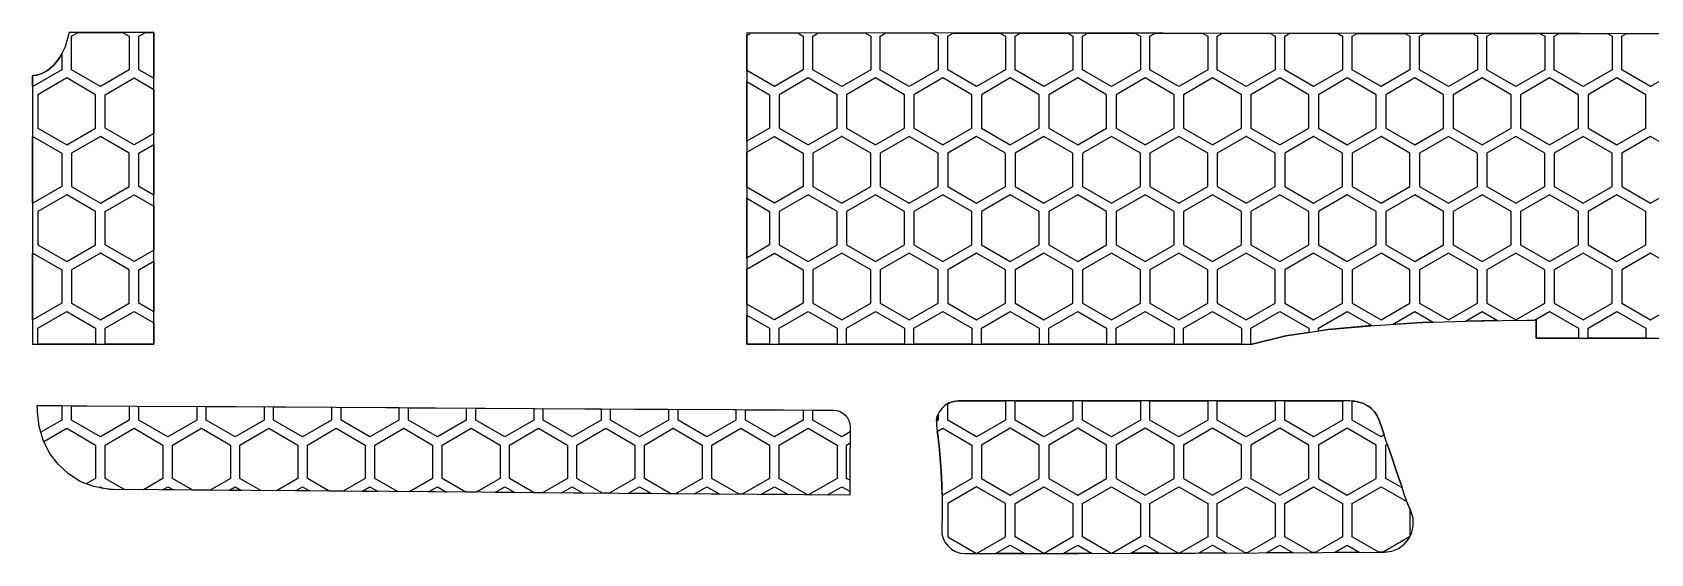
# Model space of a CAD drawing. Header units: millimetres. Extents: x 16 to 185, y -163 to -56.
# Drawn here: x 15.8 to 100.6, y -83 to -55.7 of the extents above; entities that cross this region are included whole.
import ezdxf

# ---------------------------------------------------------------- set-up
doc = ezdxf.new("R2010")
doc.units = ezdxf.units.MM
for name, color, linetype in [('outline_1', 3, 'Continuous'), ('outline_3', 3, 'Continuous'), ('outline_4', 3, 'Continuous'), ('outline_6', 3, 'Continuous'), ('pattern_0288', 2, 'Continuous'), ('pattern_0289', 2, 'Continuous'), ('pattern_0290', 2, 'Continuous'), ('pattern_0291', 2, 'Continuous'), ('pattern_0292', 2, 'Continuous'), ('pattern_0293', 2, 'Continuous'), ('pattern_0311', 2, 'Continuous'), ('pattern_0312', 2, 'Continuous'), ('pattern_0313', 2, 'Continuous'), ('pattern_0314', 2, 'Continuous'), ('pattern_0315', 2, 'Continuous'), ('pattern_0316', 2, 'Continuous'), ('pattern_0317', 2, 'Continuous'), ('pattern_0318', 2, 'Continuous'), ('pattern_0319', 2, 'Continuous'), ('pattern_0320', 2, 'Continuous'), ('pattern_0321', 2, 'Continuous'), ('pattern_0322', 2, 'Continuous'), ('pattern_0323', 2, 'Continuous'), ('pattern_0324', 2, 'Continuous'), ('pattern_0325', 2, 'Continuous'), ('pattern_0326', 2, 'Continuous'), ('pattern_0327', 2, 'Continuous'), ('pattern_0328', 2, 'Continuous'), ('pattern_0329', 2, 'Continuous'), ('pattern_0348', 2, 'Continuous'), ('pattern_0349', 2, 'Continuous'), ('pattern_0350', 2, 'Continuous'), ('pattern_0351', 2, 'Continuous'), ('pattern_0352', 2, 'Continuous'), ('pattern_0353', 2, 'Continuous'), ('pattern_0354', 2, 'Continuous'), ('pattern_0355', 2, 'Continuous'), ('pattern_0356', 2, 'Continuous'), ('pattern_0357', 2, 'Continuous'), ('pattern_0358', 2, 'Continuous'), ('pattern_0359', 2, 'Continuous'), ('pattern_0360', 2, 'Continuous'), ('pattern_0361', 2, 'Continuous'), ('pattern_0362', 2, 'Continuous'), ('pattern_0363', 2, 'Continuous'), ('pattern_0364', 2, 'Continuous'), ('pattern_0365', 2, 'Continuous'), ('pattern_0366', 2, 'Continuous'), ('pattern_0367', 2, 'Continuous'), ('pattern_0368', 2, 'Continuous'), ('pattern_0385', 2, 'Continuous'), ('pattern_0386', 2, 'Continuous'), ('pattern_0387', 2, 'Continuous'), ('pattern_0388', 2, 'Continuous'), ('pattern_0389', 2, 'Continuous'), ('pattern_0390', 2, 'Continuous'), ('pattern_0391', 2, 'Continuous'), ('pattern_0392', 2, 'Continuous'), ('pattern_0393', 2, 'Continuous'), ('pattern_0394', 2, 'Continuous'), ('pattern_0395', 2, 'Continuous'), ('pattern_0396', 2, 'Continuous'), ('pattern_0397', 2, 'Continuous'), ('pattern_0398', 2, 'Continuous'), ('pattern_0399', 2, 'Continuous'), ('pattern_0400', 2, 'Continuous'), ('pattern_0401', 2, 'Continuous'), ('pattern_0402', 2, 'Continuous'), ('pattern_0403', 2, 'Continuous'), ('pattern_0404', 2, 'Continuous'), ('pattern_0405', 2, 'Continuous'), ('pattern_0422', 2, 'Continuous'), ('pattern_0423', 2, 'Continuous'), ('pattern_0424', 2, 'Continuous'), ('pattern_0425', 2, 'Continuous'), ('pattern_0426', 2, 'Continuous'), ('pattern_0427', 2, 'Continuous'), ('pattern_0428', 2, 'Continuous'), ('pattern_0429', 2, 'Continuous'), ('pattern_0430', 2, 'Continuous'), ('pattern_0431', 2, 'Continuous'), ('pattern_0432', 2, 'Continuous'), ('pattern_0433', 2, 'Continuous'), ('pattern_0434', 2, 'Continuous'), ('pattern_0435', 2, 'Continuous'), ('pattern_0436', 2, 'Continuous'), ('pattern_0437', 2, 'Continuous'), ('pattern_0452', 2, 'Continuous'), ('pattern_0453', 2, 'Continuous'), ('pattern_0454', 2, 'Continuous'), ('pattern_0455', 2, 'Continuous'), ('pattern_0456', 2, 'Continuous'), ('pattern_0457', 2, 'Continuous'), ('pattern_0458', 2, 'Continuous'), ('pattern_0459', 2, 'Continuous'), ('pattern_0460', 2, 'Continuous'), ('pattern_0461', 2, 'Continuous'), ('pattern_0462', 2, 'Continuous'), ('pattern_0463', 2, 'Continuous'), ('pattern_0464', 2, 'Continuous'), ('pattern_0465', 2, 'Continuous'), ('pattern_0466', 2, 'Continuous'), ('pattern_0467', 2, 'Continuous'), ('pattern_0468', 2, 'Continuous'), ('pattern_0483', 2, 'Continuous'), ('pattern_0484', 2, 'Continuous'), ('pattern_0485', 2, 'Continuous'), ('pattern_0486', 2, 'Continuous'), ('pattern_0487', 2, 'Continuous'), ('pattern_0488', 2, 'Continuous'), ('pattern_0489', 2, 'Continuous'), ('pattern_0490', 2, 'Continuous'), ('pattern_0491', 2, 'Continuous'), ('pattern_0492', 2, 'Continuous'), ('pattern_0493', 2, 'Continuous'), ('pattern_0494', 2, 'Continuous'), ('pattern_0495', 2, 'Continuous'), ('pattern_0496', 2, 'Continuous'), ('pattern_0497', 2, 'Continuous'), ('pattern_0498', 2, 'Continuous'), ('pattern_0513', 2, 'Continuous'), ('pattern_0514', 2, 'Continuous'), ('pattern_0515', 2, 'Continuous'), ('pattern_0516', 2, 'Continuous'), ('pattern_0517', 2, 'Continuous'), ('pattern_0518', 2, 'Continuous'), ('pattern_0519', 2, 'Continuous'), ('pattern_0520', 2, 'Continuous'), ('pattern_0521', 2, 'Continuous'), ('pattern_0522', 2, 'Continuous'), ('pattern_0523', 2, 'Continuous'), ('pattern_0524', 2, 'Continuous'), ('pattern_0525', 2, 'Continuous'), ('pattern_0526', 2, 'Continuous'), ('pattern_0527', 2, 'Continuous'), ('pattern_0528', 2, 'Continuous'), ('pattern_0529', 2, 'Continuous'), ('pattern_0544', 2, 'Continuous'), ('pattern_0545', 2, 'Continuous'), ('pattern_0546', 2, 'Continuous'), ('pattern_0547', 2, 'Continuous'), ('pattern_0548', 2, 'Continuous'), ('pattern_0549', 2, 'Continuous'), ('pattern_0550', 2, 'Continuous'), ('pattern_0551', 2, 'Continuous'), ('pattern_0552', 2, 'Continuous'), ('pattern_0553', 2, 'Continuous'), ('pattern_0554', 2, 'Continuous'), ('pattern_0555', 2, 'Continuous'), ('pattern_0556', 2, 'Continuous'), ('pattern_0557', 2, 'Continuous'), ('pattern_0558', 2, 'Continuous'), ('pattern_0559', 2, 'Continuous'), ('pattern_0574', 2, 'Continuous'), ('pattern_0575', 2, 'Continuous'), ('pattern_0576', 2, 'Continuous'), ('pattern_0577', 2, 'Continuous'), ('pattern_0578', 2, 'Continuous'), ('pattern_0579', 2, 'Continuous'), ('pattern_0580', 2, 'Continuous'), ('pattern_0581', 2, 'Continuous'), ('pattern_0582', 2, 'Continuous'), ('pattern_0583', 2, 'Continuous'), ('pattern_0584', 2, 'Continuous'), ('pattern_0585', 2, 'Continuous'), ('pattern_0586', 2, 'Continuous'), ('pattern_0587', 2, 'Continuous'), ('pattern_0588', 2, 'Continuous'), ('pattern_0589', 2, 'Continuous'), ('pattern_0590', 2, 'Continuous')]:
    doc.layers.add(name, color=color, linetype=linetype)

msp = doc.modelspace()

# ---------------------------------------------------------------- linework, layer by layer
at = {"layer": 'outline_1'}
msp.add_lwpolyline([(87.711, -79.969), (87.543, -79.473), (87.375, -78.977), (87.206, -78.48), (87.038, -77.984), (86.87, -77.488), (86.702, -76.992), (86.534, -76.496), (86.366, -76), (86.263, -75.765), (86.126, -75.56), (85.96, -75.386), (85.767, -75.242), (85.551, -75.13), (85.317, -75.05), (85.069, -75.002), (84.809, -74.986), (82.248, -74.986), (79.688, -74.986), (77.127, -74.986), (74.566, -74.986), (72.005, -74.986), (69.444, -74.986), (66.883, -74.986), (64.323, -74.986), (64.066, -75.015), (63.831, -75.094), (63.623, -75.217), (63.446, -75.379), (63.308, -75.573), (63.212, -75.794), (63.166, -76.036), (63.175, -76.293), (63.243, -76.798), (63.31, -77.366), (63.37, -77.99), (63.421, -78.663), (63.458, -79.376), (63.477, -80.123), (63.475, -80.896), (63.446, -81.688), (63.458, -81.946), (63.522, -82.188), (63.63, -82.409), (63.779, -82.602), (63.962, -82.761), (64.175, -82.883), (64.413, -82.959), (64.67, -82.986), (66.058, -82.984), (68.08, -82.981), (70.613, -82.976), (73.533, -82.969), (76.719, -82.959), (80.046, -82.947), (83.394, -82.931), (86.638, -82.911), (87.034, -82.857), (87.384, -82.713), (87.681, -82.491), (87.915, -82.208), (88.075, -81.878), (88.153, -81.516), (88.138, -81.137), (88.022, -80.755), (88.021, -80.752), (88.02, -80.75), (88.018, -80.747), (88.017, -80.744), (88.016, -80.741), (88.014, -80.739), (88.013, -80.736), (88.012, -80.733), (87.97, -80.639), (87.93, -80.545), (87.891, -80.45), (87.852, -80.355), (87.815, -80.259), (87.78, -80.163), (87.745, -80.067)], close=True, dxfattribs=at)
at = {"layer": 'outline_3'}
msp.add_lwpolyline([(22.169, -55.691), (21.614, -55.691), (21.06, -55.69), (20.505, -55.69), (19.95, -55.689), (19.395, -55.689), (18.841, -55.688), (18.286, -55.688), (17.731, -55.687), (17.521, -56.443), (17.244, -57.009), (16.928, -57.413), (16.603, -57.682), (16.3, -57.843), (16.046, -57.925), (15.872, -57.954), (15.808, -57.957), (15.808, -59.714), (15.808, -61.471), (15.808, -63.227), (15.808, -64.984), (15.808, -66.741), (15.808, -68.497), (15.808, -70.254), (15.808, -72.011), (16.603, -72.011), (17.398, -72.011), (18.193, -72.011), (18.988, -72.011), (19.783, -72.011), (20.578, -72.011), (21.373, -72.011), (22.168, -72.011), (22.168, -69.97), (22.168, -67.93), (22.168, -65.89), (22.168, -63.85), (22.168, -61.81), (22.168, -59.77), (22.168, -57.73)], close=True, dxfattribs=at)
at = {"layer": 'outline_4'}
msp.add_lwpolyline([(107.77, -55.756), (96.862, -55.747), (85.955, -55.739), (75.048, -55.73), (64.14, -55.721), (53.233, -55.714), (53.233, -57.751), (53.233, -59.788), (53.233, -61.825), (53.233, -63.862), (53.233, -65.899), (53.233, -67.936), (53.233, -69.973), (53.233, -72.011), (56.543, -72.011), (59.853, -72.011), (63.163, -72.011), (66.473, -72.011), (69.783, -72.011), (73.092, -72.011), (76.402, -72.011), (79.712, -72.011), (81.477, -71.575), (83.689, -71.254), (86.14, -71.031), (88.617, -70.888), (90.91, -70.808), (92.809, -70.772), (94.103, -70.764), (94.581, -70.765), (94.581, -70.881), (94.581, -70.997), (94.581, -71.114), (94.581, -71.23), (94.581, -71.346), (94.581, -71.463), (94.581, -71.579), (94.581, -71.695), (100.298, -71.695), (106.015, -71.695)], dxfattribs=at)
at = {"layer": 'outline_6'}
msp.add_lwpolyline([(58.625, -79.923), (53.8, -79.886), (48.975, -79.849), (44.15, -79.811), (39.325, -79.774), (34.5, -79.736), (29.675, -79.699), (24.85, -79.662), (20.025, -79.624), (19.993, -79.624), (19.961, -79.623), (19.929, -79.622), (19.897, -79.621), (19.865, -79.619), (19.833, -79.618), (19.801, -79.616), (19.769, -79.613), (19.014, -79.478), (18.319, -79.204), (17.695, -78.809), (17.155, -78.309), (16.711, -77.717), (16.375, -77.052), (16.159, -76.328), (16.076, -75.561), (16.074, -75.52), (16.073, -75.478), (16.071, -75.436), (16.07, -75.394), (16.068, -75.352), (16.067, -75.311), (16.065, -75.269), (16.063, -75.227), (21.278, -75.258), (26.492, -75.289), (31.706, -75.32), (36.92, -75.351), (42.134, -75.382), (47.348, -75.413), (52.562, -75.444), (57.776, -75.475), (57.954, -75.494), (58.119, -75.546), (58.268, -75.628), (58.397, -75.737), (58.504, -75.868), (58.584, -76.018), (58.634, -76.184), (58.65, -76.361), (58.647, -76.806), (58.644, -77.252), (58.641, -77.697), (58.637, -78.142), (58.634, -78.587), (58.631, -79.033), (58.627, -79.478)], close=True, dxfattribs=at)
at = {"layer": 'pattern_0288'}
msp.add_lwpolyline([(66.269, -82.984), (67.04, -82.539), (67.806, -82.981)], close=True, dxfattribs=at)
at = {"layer": 'pattern_0289'}
msp.add_lwpolyline([(70.613, -82.976), (69.811, -82.978), (70.571, -82.539), (71.325, -82.974)], close=True, dxfattribs=at)
at = {"layer": 'pattern_0290'}
msp.add_lwpolyline([(73.533, -82.969), (73.356, -82.969), (74.102, -82.539), (74.84, -82.965)], close=True, dxfattribs=at)
at = {"layer": 'pattern_0291'}
msp.add_lwpolyline([(76.906, -82.959), (77.633, -82.539), (78.351, -82.953)], close=True, dxfattribs=at)
at = {"layer": 'pattern_0292'}
msp.add_lwpolyline([(80.461, -82.945), (81.164, -82.539), (81.856, -82.938)], close=True, dxfattribs=at)
at = {"layer": 'pattern_0293'}
msp.add_lwpolyline([(84.023, -82.927), (84.695, -82.539), (85.354, -82.919)], close=True, dxfattribs=at)
at = {"layer": 'pattern_0311'}
msp.add_lwpolyline([(19.29, -79.527), (19.37, -79.481), (19.524, -79.569)], close=True, dxfattribs=at)
at = {"layer": 'pattern_0312'}
msp.add_lwpolyline([(22.617, -79.645), (22.901, -79.481), (23.193, -79.649)], close=True, dxfattribs=at)
at = {"layer": 'pattern_0313'}
msp.add_lwpolyline([(26.102, -79.672), (26.432, -79.481), (26.772, -79.677)], close=True, dxfattribs=at)
at = {"layer": 'pattern_0314'}
msp.add_lwpolyline([(29.675, -79.699), (29.586, -79.698), (29.963, -79.481), (30.351, -79.704)], close=True, dxfattribs=at)
at = {"layer": 'pattern_0315'}
msp.add_lwpolyline([(33.071, -79.725), (33.494, -79.481), (33.93, -79.732)], close=True, dxfattribs=at)
at = {"layer": 'pattern_0316'}
msp.add_lwpolyline([(36.555, -79.752), (37.026, -79.481), (37.509, -79.76)], close=True, dxfattribs=at)
at = {"layer": 'pattern_0317'}
msp.add_lwpolyline([(40.039, -79.779), (40.557, -79.481), (41.088, -79.787)], close=True, dxfattribs=at)
at = {"layer": 'pattern_0318'}
msp.add_lwpolyline([(43.524, -79.806), (44.088, -79.481), (44.667, -79.815), (44.15, -79.811)], close=True, dxfattribs=at)
at = {"layer": 'pattern_0319'}
msp.add_lwpolyline([(47.008, -79.833), (47.619, -79.481), (48.246, -79.843)], close=True, dxfattribs=at)
at = {"layer": 'pattern_0320'}
msp.add_lwpolyline([(50.492, -79.86), (51.15, -79.481), (51.825, -79.871)], close=True, dxfattribs=at)
at = {"layer": 'pattern_0321'}
msp.add_lwpolyline([(53.977, -79.887), (54.681, -79.481), (55.404, -79.898)], close=True, dxfattribs=at)
at = {"layer": 'pattern_0322'}
msp.add_lwpolyline([(58.625, -79.923), (57.461, -79.914), (58.212, -79.481), (58.626, -79.72)], close=True, dxfattribs=at)
at = {"layer": 'pattern_0323'}
msp.add_lwpolyline([(66.79, -80.356), (65.274, -79.481), (63.759, -80.356), (63.759, -82.106), (65.274, -82.981), (66.79, -82.106)], close=True, dxfattribs=at)
at = {"layer": 'pattern_0324'}
msp.add_lwpolyline([(68.803, -82.979), (67.29, -82.106), (67.29, -80.356), (68.805, -79.481), (70.321, -80.356), (70.321, -82.106), (68.807, -82.979)], close=True, dxfattribs=at)
at = {"layer": 'pattern_0325'}
msp.add_lwpolyline([(72.321, -82.972), (70.821, -82.106), (70.821, -80.356), (72.336, -79.481), (73.852, -80.356), (73.852, -82.106), (72.352, -82.972)], close=True, dxfattribs=at)
at = {"layer": 'pattern_0326'}
msp.add_lwpolyline([(75.835, -82.962), (74.352, -82.106), (74.352, -80.356), (75.868, -79.481), (77.383, -80.356), (77.383, -82.106), (75.9, -82.962)], close=True, dxfattribs=at)
at = {"layer": 'pattern_0327'}
msp.add_lwpolyline([(79.344, -82.949), (77.883, -82.106), (77.883, -80.356), (79.399, -79.481), (80.914, -80.356), (80.914, -82.106), (79.454, -82.949)], close=True, dxfattribs=at)
at = {"layer": 'pattern_0328'}
msp.add_lwpolyline([(82.847, -82.933), (81.414, -82.106), (81.414, -80.356), (82.93, -79.481), (84.445, -80.356), (84.445, -82.106), (83.013, -82.932)], close=True, dxfattribs=at)
at = {"layer": 'pattern_0329'}
msp.add_lwpolyline([(87.852, -80.355), (87.891, -80.45), (87.93, -80.545), (87.97, -80.639), (87.976, -80.653), (87.976, -82.081), (87.96, -82.115), (86.581, -82.911), (86.343, -82.913), (84.945, -82.106), (84.945, -80.356), (86.461, -79.481), (87.817, -80.264)], close=True, dxfattribs=at)
at = {"layer": 'pattern_0348'}
msp.add_lwpolyline([(18.319, -79.204), (17.695, -78.809), (17.155, -78.309), (16.711, -77.717), (16.407, -77.114), (17.605, -76.423), (19.12, -77.298), (19.12, -79.048), (18.634, -79.328)], close=True, dxfattribs=at)
at = {"layer": 'pattern_0349'}
msp.add_lwpolyline([(20.627, -79.629), (19.62, -79.048), (19.62, -77.298), (21.136, -76.423), (22.651, -77.298), (22.651, -79.048), (21.631, -79.637)], close=True, dxfattribs=at)
at = {"layer": 'pattern_0350'}
msp.add_lwpolyline([(24.85, -79.662), (24.206, -79.657), (23.151, -79.048), (23.151, -77.298), (24.667, -76.423), (26.182, -77.298), (26.182, -79.048), (25.115, -79.664)], close=True, dxfattribs=at)
at = {"layer": 'pattern_0351'}
msp.add_lwpolyline([(27.785, -79.685), (26.682, -79.048), (26.682, -77.298), (28.198, -76.423), (29.713, -77.298), (29.713, -79.048), (28.599, -79.691)], close=True, dxfattribs=at)
at = {"layer": 'pattern_0352'}
msp.add_lwpolyline([(31.364, -79.712), (30.213, -79.048), (30.213, -77.298), (31.729, -76.423), (33.244, -77.298), (33.244, -79.048), (32.084, -79.718)], close=True, dxfattribs=at)
at = {"layer": 'pattern_0353'}
msp.add_lwpolyline([(34.944, -79.74), (33.744, -79.048), (33.744, -77.298), (35.26, -76.423), (36.776, -77.298), (36.776, -79.048), (35.568, -79.745)], close=True, dxfattribs=at)
at = {"layer": 'pattern_0354'}
msp.add_lwpolyline([(38.523, -79.768), (37.276, -79.048), (37.276, -77.298), (38.791, -76.423), (40.307, -77.298), (40.307, -79.048), (39.053, -79.772)], close=True, dxfattribs=at)
at = {"layer": 'pattern_0355'}
msp.add_lwpolyline([(42.102, -79.795), (40.807, -79.048), (40.807, -77.298), (42.322, -76.423), (43.838, -77.298), (43.838, -79.048), (42.537, -79.799)], close=True, dxfattribs=at)
at = {"layer": 'pattern_0356'}
msp.add_lwpolyline([(45.681, -79.823), (44.338, -79.048), (44.338, -77.298), (45.853, -76.423), (47.369, -77.298), (47.369, -79.048), (46.021, -79.826)], close=True, dxfattribs=at)
at = {"layer": 'pattern_0357'}
msp.add_lwpolyline([(49.26, -79.851), (47.869, -79.048), (47.869, -77.298), (49.384, -76.423), (50.9, -77.298), (50.9, -79.048), (49.506, -79.853)], close=True, dxfattribs=at)
at = {"layer": 'pattern_0358'}
msp.add_lwpolyline([(52.839, -79.878), (51.4, -79.048), (51.4, -77.298), (52.915, -76.423), (54.431, -77.298), (54.431, -79.048), (52.99, -79.88)], close=True, dxfattribs=at)
at = {"layer": 'pattern_0359'}
msp.add_lwpolyline([(56.418, -79.906), (54.931, -79.048), (54.931, -77.298), (56.447, -76.423), (57.962, -77.298), (57.962, -79.048), (56.474, -79.907)], close=True, dxfattribs=at)
at = {"layer": 'pattern_0360'}
msp.add_lwpolyline([(58.644, -77.252), (58.641, -77.697), (58.637, -78.142), (58.634, -78.587), (58.631, -79.033), (58.63, -79.144), (58.462, -79.048), (58.462, -77.298), (58.644, -77.192)], close=True, dxfattribs=at)
at = {"layer": 'pattern_0361'}
msp.add_lwpolyline([(63.458, -79.376), (63.421, -78.663), (63.37, -77.99), (63.31, -77.366), (63.243, -76.798), (63.215, -76.592), (63.509, -76.423), (65.024, -77.298), (65.024, -79.048), (63.509, -79.923), (63.472, -79.901)], close=True, dxfattribs=at)
at = {"layer": 'pattern_0362'}
msp.add_lwpolyline([(68.555, -77.298), (67.04, -76.423), (65.524, -77.298), (65.524, -79.048), (67.04, -79.923), (68.555, -79.048)], close=True, dxfattribs=at)
at = {"layer": 'pattern_0363'}
msp.add_lwpolyline([(72.086, -77.298), (70.571, -76.423), (69.055, -77.298), (69.055, -79.048), (70.571, -79.923), (72.086, -79.048)], close=True, dxfattribs=at)
at = {"layer": 'pattern_0364'}
msp.add_lwpolyline([(75.618, -77.298), (74.102, -76.423), (72.586, -77.298), (72.586, -79.048), (74.102, -79.923), (75.618, -79.048)], close=True, dxfattribs=at)
at = {"layer": 'pattern_0365'}
msp.add_lwpolyline([(79.149, -77.298), (77.633, -76.423), (76.118, -77.298), (76.118, -79.048), (77.633, -79.923), (79.149, -79.048)], close=True, dxfattribs=at)
at = {"layer": 'pattern_0366'}
msp.add_lwpolyline([(82.68, -77.298), (81.164, -76.423), (79.649, -77.298), (79.649, -79.048), (81.164, -79.923), (82.68, -79.048)], close=True, dxfattribs=at)
at = {"layer": 'pattern_0367'}
msp.add_lwpolyline([(86.211, -77.298), (84.695, -76.423), (83.18, -77.298), (83.18, -79.048), (84.695, -79.923), (86.211, -79.048)], close=True, dxfattribs=at)
at = {"layer": 'pattern_0368'}
msp.add_lwpolyline([(86.87, -77.488), (87.038, -77.984), (87.206, -78.48), (87.375, -78.977), (87.543, -79.473), (87.566, -79.541), (86.711, -79.048), (86.711, -77.298), (86.79, -77.252)], close=True, dxfattribs=at)
at = {"layer": 'pattern_0385'}
msp.add_lwpolyline([(16.159, -76.328), (16.076, -75.561), (16.074, -75.52), (16.073, -75.478), (16.071, -75.436), (16.07, -75.394), (16.068, -75.352), (16.067, -75.311), (16.065, -75.269), (16.063, -75.227), (17.355, -75.235), (17.355, -75.99), (16.249, -76.628)], close=True, dxfattribs=at)
at = {"layer": 'pattern_0386'}
msp.add_lwpolyline([(20.886, -75.256), (20.886, -75.99), (19.37, -76.865), (17.855, -75.99), (17.855, -75.238)], close=True, dxfattribs=at)
at = {"layer": 'pattern_0387'}
msp.add_lwpolyline([(24.417, -75.277), (24.417, -75.99), (22.901, -76.865), (21.386, -75.99), (21.386, -75.259)], close=True, dxfattribs=at)
at = {"layer": 'pattern_0388'}
msp.add_lwpolyline([(26.492, -75.289), (27.948, -75.298), (27.948, -75.99), (26.432, -76.865), (24.917, -75.99), (24.917, -75.28)], close=True, dxfattribs=at)
at = {"layer": 'pattern_0389'}
msp.add_lwpolyline([(31.479, -75.319), (31.479, -75.99), (29.963, -76.865), (28.448, -75.99), (28.448, -75.301)], close=True, dxfattribs=at)
at = {"layer": 'pattern_0390'}
msp.add_lwpolyline([(35.01, -75.34), (35.01, -75.99), (33.494, -76.865), (31.979, -75.99), (31.979, -75.322)], close=True, dxfattribs=at)
at = {"layer": 'pattern_0391'}
msp.add_lwpolyline([(36.92, -75.351), (38.541, -75.361), (38.541, -75.99), (37.026, -76.865), (35.51, -75.99), (35.51, -75.343)], close=True, dxfattribs=at)
at = {"layer": 'pattern_0392'}
msp.add_lwpolyline([(42.072, -75.382), (42.072, -75.99), (40.557, -76.865), (39.041, -75.99), (39.041, -75.364)], close=True, dxfattribs=at)
at = {"layer": 'pattern_0393'}
msp.add_lwpolyline([(45.603, -75.403), (45.603, -75.99), (44.088, -76.865), (42.572, -75.99), (42.572, -75.385)], close=True, dxfattribs=at)
at = {"layer": 'pattern_0394'}
msp.add_lwpolyline([(47.348, -75.413), (49.134, -75.424), (49.134, -75.99), (47.619, -76.865), (46.103, -75.99), (46.103, -75.406)], close=True, dxfattribs=at)
at = {"layer": 'pattern_0395'}
msp.add_lwpolyline([(52.562, -75.444), (52.665, -75.445), (52.665, -75.99), (51.15, -76.865), (49.634, -75.99), (49.634, -75.426)], close=True, dxfattribs=at)
at = {"layer": 'pattern_0396'}
msp.add_lwpolyline([(56.197, -75.465), (56.197, -75.99), (54.681, -76.865), (53.165, -75.99), (53.165, -75.447)], close=True, dxfattribs=at)
at = {"layer": 'pattern_0397'}
msp.add_lwpolyline([(57.776, -75.475), (57.954, -75.494), (58.119, -75.546), (58.268, -75.628), (58.397, -75.737), (58.504, -75.868), (58.584, -76.018), (58.634, -76.184), (58.65, -76.361), (58.649, -76.613), (58.212, -76.865), (56.697, -75.99), (56.697, -75.468)], close=True, dxfattribs=at)
at = {"layer": 'pattern_0398'}
msp.add_lwpolyline([(63.166, -76.036), (63.212, -75.794), (63.259, -75.687), (63.259, -75.99), (63.166, -76.043)], close=True, dxfattribs=at)
at = {"layer": 'pattern_0399'}
msp.add_lwpolyline([(63.831, -75.094), (64.066, -75.015), (64.323, -74.986), (66.79, -74.986), (66.79, -75.99), (65.274, -76.865), (63.759, -75.99), (63.759, -75.136)], close=True, dxfattribs=at)
at = {"layer": 'pattern_0400'}
msp.add_lwpolyline([(69.444, -74.986), (70.321, -74.986), (70.321, -75.99), (68.805, -76.865), (67.29, -75.99), (67.29, -74.986)], close=True, dxfattribs=at)
at = {"layer": 'pattern_0401'}
msp.add_lwpolyline([(72.005, -74.986), (73.852, -74.986), (73.852, -75.99), (72.336, -76.865), (70.821, -75.99), (70.821, -74.986)], close=True, dxfattribs=at)
at = {"layer": 'pattern_0402'}
msp.add_lwpolyline([(74.566, -74.986), (77.127, -74.986), (77.383, -74.986), (77.383, -75.99), (75.868, -76.865), (74.352, -75.99), (74.352, -74.986)], close=True, dxfattribs=at)
at = {"layer": 'pattern_0403'}
msp.add_lwpolyline([(79.688, -74.986), (80.914, -74.986), (80.914, -75.99), (79.399, -76.865), (77.883, -75.99), (77.883, -74.986)], close=True, dxfattribs=at)
at = {"layer": 'pattern_0404'}
msp.add_lwpolyline([(82.248, -74.986), (84.445, -74.986), (84.445, -75.99), (82.93, -76.865), (81.414, -75.99), (81.414, -74.986)], close=True, dxfattribs=at)
at = {"layer": 'pattern_0405'}
msp.add_lwpolyline([(85.069, -75.002), (85.317, -75.05), (85.551, -75.13), (85.767, -75.242), (85.96, -75.386), (86.126, -75.56), (86.263, -75.765), (86.366, -76), (86.534, -76.496), (86.626, -76.769), (86.461, -76.865), (84.945, -75.99), (84.945, -74.994)], close=True, dxfattribs=at)
at = {"layer": 'pattern_0422'}
msp.add_lwpolyline([(18.988, -72.011), (18.193, -72.011), (17.398, -72.011), (16.603, -72.011), (16.089, -72.011), (16.089, -71.182), (17.605, -70.307), (19.12, -71.182), (19.12, -72.011)], close=True, dxfattribs=at)
at = {"layer": 'pattern_0423'}
msp.add_lwpolyline([(22.168, -72.011), (21.373, -72.011), (20.578, -72.011), (19.783, -72.011), (19.62, -72.011), (19.62, -71.182), (21.136, -70.307), (22.168, -70.903)], close=True, dxfattribs=at)
at = {"layer": 'pattern_0424'}
msp.add_lwpolyline([(53.233, -72.011), (53.233, -70.49), (54.431, -71.182), (54.431, -72.011)], close=True, dxfattribs=at)
at = {"layer": 'pattern_0425'}
msp.add_lwpolyline([(56.543, -72.011), (54.931, -72.011), (54.931, -71.182), (56.447, -70.307), (57.962, -71.182), (57.962, -72.011)], close=True, dxfattribs=at)
at = {"layer": 'pattern_0426'}
msp.add_lwpolyline([(59.853, -72.011), (58.462, -72.011), (58.462, -71.182), (59.978, -70.307), (61.493, -71.182), (61.493, -72.011)], close=True, dxfattribs=at)
at = {"layer": 'pattern_0427'}
msp.add_lwpolyline([(63.163, -72.011), (61.993, -72.011), (61.993, -71.182), (63.509, -70.307), (65.024, -71.182), (65.024, -72.011)], close=True, dxfattribs=at)
at = {"layer": 'pattern_0428'}
msp.add_lwpolyline([(66.473, -72.011), (65.524, -72.011), (65.524, -71.182), (67.04, -70.307), (68.555, -71.182), (68.555, -72.011)], close=True, dxfattribs=at)
at = {"layer": 'pattern_0429'}
msp.add_lwpolyline([(69.783, -72.011), (69.055, -72.011), (69.055, -71.182), (70.571, -70.307), (72.086, -71.182), (72.086, -72.011)], close=True, dxfattribs=at)
at = {"layer": 'pattern_0430'}
msp.add_lwpolyline([(73.092, -72.011), (72.586, -72.011), (72.586, -71.182), (74.102, -70.307), (75.618, -71.182), (75.618, -72.011)], close=True, dxfattribs=at)
at = {"layer": 'pattern_0431'}
msp.add_lwpolyline([(76.402, -72.011), (76.118, -72.011), (76.118, -71.182), (77.633, -70.307), (79.149, -71.182), (79.149, -72.011)], close=True, dxfattribs=at)
at = {"layer": 'pattern_0432'}
msp.add_lwpolyline([(81.477, -71.575), (79.712, -72.011), (79.649, -72.011), (79.649, -71.182), (81.164, -70.307), (82.68, -71.182), (82.68, -71.4)], close=True, dxfattribs=at)
at = {"layer": 'pattern_0433'}
msp.add_lwpolyline([(83.689, -71.254), (83.18, -71.328), (83.18, -71.182), (84.695, -70.307), (85.976, -71.046)], close=True, dxfattribs=at)
at = {"layer": 'pattern_0434'}
msp.add_lwpolyline([(88.617, -70.888), (87.064, -70.978), (88.226, -70.307), (89.198, -70.868)], close=True, dxfattribs=at)
at = {"layer": 'pattern_0435'}
msp.add_lwpolyline([(90.91, -70.808), (90.888, -70.808), (91.757, -70.307), (92.571, -70.777)], close=True, dxfattribs=at)
at = {"layer": 'pattern_0436'}
msp.add_lwpolyline([(94.581, -71.695), (94.581, -71.579), (94.581, -71.463), (94.581, -71.346), (94.581, -71.23), (94.581, -71.114), (94.581, -70.997), (94.581, -70.881), (94.581, -70.765), (94.495, -70.765), (95.289, -70.307), (96.804, -71.182), (96.804, -71.695)], close=True, dxfattribs=at)
at = {"layer": 'pattern_0437'}
msp.add_lwpolyline([(100.298, -71.695), (97.304, -71.695), (97.304, -71.182), (98.82, -70.307), (100.335, -71.182), (100.335, -71.695)], close=True, dxfattribs=at)
at = {"layer": 'pattern_0452'}
msp.add_lwpolyline([(15.808, -70.254), (15.808, -68.497), (15.808, -67.267), (15.839, -67.249), (17.355, -68.124), (17.355, -69.874), (15.839, -70.749), (15.808, -70.731)], close=True, dxfattribs=at)
at = {"layer": 'pattern_0453'}
msp.add_lwpolyline([(20.886, -68.124), (19.37, -67.249), (17.855, -68.124), (17.855, -69.874), (19.37, -70.749), (20.886, -69.874)], close=True, dxfattribs=at)
at = {"layer": 'pattern_0454'}
msp.add_lwpolyline([(22.168, -67.93), (22.168, -69.97), (22.168, -70.325), (21.386, -69.874), (21.386, -68.124), (22.168, -67.672)], close=True, dxfattribs=at)
at = {"layer": 'pattern_0455'}
msp.add_lwpolyline([(53.233, -68.085), (54.681, -67.249), (56.197, -68.124), (56.197, -69.874), (54.681, -70.749), (53.233, -69.913)], close=True, dxfattribs=at)
at = {"layer": 'pattern_0456'}
msp.add_lwpolyline([(59.728, -68.124), (58.212, -67.249), (56.697, -68.124), (56.697, -69.874), (58.212, -70.749), (59.728, -69.874)], close=True, dxfattribs=at)
at = {"layer": 'pattern_0457'}
msp.add_lwpolyline([(63.259, -68.124), (61.743, -67.249), (60.228, -68.124), (60.228, -69.874), (61.743, -70.749), (63.259, -69.874)], close=True, dxfattribs=at)
at = {"layer": 'pattern_0458'}
msp.add_lwpolyline([(66.79, -68.124), (65.274, -67.249), (63.759, -68.124), (63.759, -69.874), (65.274, -70.749), (66.79, -69.874)], close=True, dxfattribs=at)
at = {"layer": 'pattern_0459'}
msp.add_lwpolyline([(70.321, -68.124), (68.805, -67.249), (67.29, -68.124), (67.29, -69.874), (68.805, -70.749), (70.321, -69.874)], close=True, dxfattribs=at)
at = {"layer": 'pattern_0460'}
msp.add_lwpolyline([(73.852, -68.124), (72.336, -67.249), (70.821, -68.124), (70.821, -69.874), (72.336, -70.749), (73.852, -69.874)], close=True, dxfattribs=at)
at = {"layer": 'pattern_0461'}
msp.add_lwpolyline([(77.383, -68.124), (75.868, -67.249), (74.352, -68.124), (74.352, -69.874), (75.868, -70.749), (77.383, -69.874)], close=True, dxfattribs=at)
at = {"layer": 'pattern_0462'}
msp.add_lwpolyline([(80.914, -68.124), (79.399, -67.249), (77.883, -68.124), (77.883, -69.874), (79.399, -70.749), (80.914, -69.874)], close=True, dxfattribs=at)
at = {"layer": 'pattern_0463'}
msp.add_lwpolyline([(84.445, -68.124), (82.93, -67.249), (81.414, -68.124), (81.414, -69.874), (82.93, -70.749), (84.445, -69.874)], close=True, dxfattribs=at)
at = {"layer": 'pattern_0464'}
msp.add_lwpolyline([(87.976, -68.124), (86.461, -67.249), (84.945, -68.124), (84.945, -69.874), (86.461, -70.749), (87.976, -69.874)], close=True, dxfattribs=at)
at = {"layer": 'pattern_0465'}
msp.add_lwpolyline([(91.507, -68.124), (89.992, -67.249), (88.476, -68.124), (88.476, -69.874), (89.992, -70.749), (91.507, -69.874)], close=True, dxfattribs=at)
at = {"layer": 'pattern_0466'}
msp.add_lwpolyline([(95.039, -68.124), (93.523, -67.249), (92.007, -68.124), (92.007, -69.874), (93.523, -70.749), (95.039, -69.874)], close=True, dxfattribs=at)
at = {"layer": 'pattern_0467'}
msp.add_lwpolyline([(98.57, -68.124), (97.054, -67.249), (95.539, -68.124), (95.539, -69.874), (97.054, -70.749), (98.57, -69.874)], close=True, dxfattribs=at)
at = {"layer": 'pattern_0468'}
msp.add_lwpolyline([(102.101, -68.124), (100.585, -67.249), (99.07, -68.124), (99.07, -69.874), (100.585, -70.749), (102.101, -69.874)], close=True, dxfattribs=at)
at = {"layer": 'pattern_0483'}
msp.add_lwpolyline([(19.12, -65.066), (17.605, -64.191), (16.089, -65.066), (16.089, -66.816), (17.605, -67.691), (19.12, -66.816)], close=True, dxfattribs=at)
at = {"layer": 'pattern_0484'}
msp.add_lwpolyline([(22.168, -65.89), (22.168, -67.095), (21.136, -67.691), (19.62, -66.816), (19.62, -65.066), (21.136, -64.191), (22.168, -64.787)], close=True, dxfattribs=at)
at = {"layer": 'pattern_0485'}
msp.add_lwpolyline([(53.233, -65.899), (53.233, -64.374), (54.431, -65.066), (54.431, -66.816), (53.233, -67.507)], close=True, dxfattribs=at)
at = {"layer": 'pattern_0486'}
msp.add_lwpolyline([(57.962, -65.066), (56.447, -64.191), (54.931, -65.066), (54.931, -66.816), (56.447, -67.691), (57.962, -66.816)], close=True, dxfattribs=at)
at = {"layer": 'pattern_0487'}
msp.add_lwpolyline([(61.493, -65.066), (59.978, -64.191), (58.462, -65.066), (58.462, -66.816), (59.978, -67.691), (61.493, -66.816)], close=True, dxfattribs=at)
at = {"layer": 'pattern_0488'}
msp.add_lwpolyline([(65.024, -65.066), (63.509, -64.191), (61.993, -65.066), (61.993, -66.816), (63.509, -67.691), (65.024, -66.816)], close=True, dxfattribs=at)
at = {"layer": 'pattern_0489'}
msp.add_lwpolyline([(68.555, -65.066), (67.04, -64.191), (65.524, -65.066), (65.524, -66.816), (67.04, -67.691), (68.555, -66.816)], close=True, dxfattribs=at)
at = {"layer": 'pattern_0490'}
msp.add_lwpolyline([(72.086, -65.066), (70.571, -64.191), (69.055, -65.066), (69.055, -66.816), (70.571, -67.691), (72.086, -66.816)], close=True, dxfattribs=at)
at = {"layer": 'pattern_0491'}
msp.add_lwpolyline([(75.618, -65.066), (74.102, -64.191), (72.586, -65.066), (72.586, -66.816), (74.102, -67.691), (75.618, -66.816)], close=True, dxfattribs=at)
at = {"layer": 'pattern_0492'}
msp.add_lwpolyline([(79.149, -65.066), (77.633, -64.191), (76.118, -65.066), (76.118, -66.816), (77.633, -67.691), (79.149, -66.816)], close=True, dxfattribs=at)
at = {"layer": 'pattern_0493'}
msp.add_lwpolyline([(82.68, -65.066), (81.164, -64.191), (79.649, -65.066), (79.649, -66.816), (81.164, -67.691), (82.68, -66.816)], close=True, dxfattribs=at)
at = {"layer": 'pattern_0494'}
msp.add_lwpolyline([(86.211, -65.066), (84.695, -64.191), (83.18, -65.066), (83.18, -66.816), (84.695, -67.691), (86.211, -66.816)], close=True, dxfattribs=at)
at = {"layer": 'pattern_0495'}
msp.add_lwpolyline([(89.742, -65.066), (88.226, -64.191), (86.711, -65.066), (86.711, -66.816), (88.226, -67.691), (89.742, -66.816)], close=True, dxfattribs=at)
at = {"layer": 'pattern_0496'}
msp.add_lwpolyline([(93.273, -65.066), (91.757, -64.191), (90.242, -65.066), (90.242, -66.816), (91.757, -67.691), (93.273, -66.816)], close=True, dxfattribs=at)
at = {"layer": 'pattern_0497'}
msp.add_lwpolyline([(96.804, -65.066), (95.289, -64.191), (93.773, -65.066), (93.773, -66.816), (95.289, -67.691), (96.804, -66.816)], close=True, dxfattribs=at)
at = {"layer": 'pattern_0498'}
msp.add_lwpolyline([(100.335, -65.066), (98.82, -64.191), (97.304, -65.066), (97.304, -66.816), (98.82, -67.691), (100.335, -66.816)], close=True, dxfattribs=at)
at = {"layer": 'pattern_0513'}
msp.add_lwpolyline([(15.808, -63.227), (15.808, -61.471), (15.808, -61.151), (15.839, -61.133), (17.355, -62.008), (17.355, -63.758), (15.839, -64.633), (15.808, -64.615)], close=True, dxfattribs=at)
at = {"layer": 'pattern_0514'}
msp.add_lwpolyline([(20.886, -62.008), (19.37, -61.133), (17.855, -62.008), (17.855, -63.758), (19.37, -64.633), (20.886, -63.758)], close=True, dxfattribs=at)
at = {"layer": 'pattern_0515'}
msp.add_lwpolyline([(22.168, -63.85), (22.168, -64.209), (21.386, -63.758), (21.386, -62.008), (22.168, -61.556), (22.168, -61.81)], close=True, dxfattribs=at)
at = {"layer": 'pattern_0516'}
msp.add_lwpolyline([(53.233, -61.969), (54.681, -61.133), (56.197, -62.008), (56.197, -63.758), (54.681, -64.633), (53.233, -63.797)], close=True, dxfattribs=at)
at = {"layer": 'pattern_0517'}
msp.add_lwpolyline([(59.728, -62.008), (58.212, -61.133), (56.697, -62.008), (56.697, -63.758), (58.212, -64.633), (59.728, -63.758)], close=True, dxfattribs=at)
at = {"layer": 'pattern_0518'}
msp.add_lwpolyline([(63.259, -62.008), (61.743, -61.133), (60.228, -62.008), (60.228, -63.758), (61.743, -64.633), (63.259, -63.758)], close=True, dxfattribs=at)
at = {"layer": 'pattern_0519'}
msp.add_lwpolyline([(66.79, -62.008), (65.274, -61.133), (63.759, -62.008), (63.759, -63.758), (65.274, -64.633), (66.79, -63.758)], close=True, dxfattribs=at)
at = {"layer": 'pattern_0520'}
msp.add_lwpolyline([(70.321, -62.008), (68.805, -61.133), (67.29, -62.008), (67.29, -63.758), (68.805, -64.633), (70.321, -63.758)], close=True, dxfattribs=at)
at = {"layer": 'pattern_0521'}
msp.add_lwpolyline([(73.852, -62.008), (72.336, -61.133), (70.821, -62.008), (70.821, -63.758), (72.336, -64.633), (73.852, -63.758)], close=True, dxfattribs=at)
at = {"layer": 'pattern_0522'}
msp.add_lwpolyline([(77.383, -62.008), (75.868, -61.133), (74.352, -62.008), (74.352, -63.758), (75.868, -64.633), (77.383, -63.758)], close=True, dxfattribs=at)
at = {"layer": 'pattern_0523'}
msp.add_lwpolyline([(80.914, -62.008), (79.399, -61.133), (77.883, -62.008), (77.883, -63.758), (79.399, -64.633), (80.914, -63.758)], close=True, dxfattribs=at)
at = {"layer": 'pattern_0524'}
msp.add_lwpolyline([(84.445, -62.008), (82.93, -61.133), (81.414, -62.008), (81.414, -63.758), (82.93, -64.633), (84.445, -63.758)], close=True, dxfattribs=at)
at = {"layer": 'pattern_0525'}
msp.add_lwpolyline([(87.976, -62.008), (86.461, -61.133), (84.945, -62.008), (84.945, -63.758), (86.461, -64.633), (87.976, -63.758)], close=True, dxfattribs=at)
at = {"layer": 'pattern_0526'}
msp.add_lwpolyline([(91.507, -62.008), (89.992, -61.133), (88.476, -62.008), (88.476, -63.758), (89.992, -64.633), (91.507, -63.758)], close=True, dxfattribs=at)
at = {"layer": 'pattern_0527'}
msp.add_lwpolyline([(95.039, -62.008), (93.523, -61.133), (92.007, -62.008), (92.007, -63.758), (93.523, -64.633), (95.039, -63.758)], close=True, dxfattribs=at)
at = {"layer": 'pattern_0528'}
msp.add_lwpolyline([(98.57, -62.008), (97.054, -61.133), (95.539, -62.008), (95.539, -63.758), (97.054, -64.633), (98.57, -63.758)], close=True, dxfattribs=at)
at = {"layer": 'pattern_0529'}
msp.add_lwpolyline([(102.101, -62.008), (100.585, -61.133), (99.07, -62.008), (99.07, -63.758), (100.585, -64.633), (102.101, -63.758)], close=True, dxfattribs=at)
at = {"layer": 'pattern_0544'}
msp.add_lwpolyline([(19.12, -58.95), (17.605, -58.075), (16.089, -58.95), (16.089, -60.7), (17.605, -61.575), (19.12, -60.7)], close=True, dxfattribs=at)
at = {"layer": 'pattern_0545'}
msp.add_lwpolyline([(22.168, -59.77), (22.168, -60.978), (21.136, -61.575), (19.62, -60.7), (19.62, -58.95), (21.136, -58.075), (22.168, -58.671)], close=True, dxfattribs=at)
at = {"layer": 'pattern_0546'}
msp.add_lwpolyline([(53.233, -59.788), (53.233, -58.258), (54.431, -58.95), (54.431, -60.7), (53.233, -61.391)], close=True, dxfattribs=at)
at = {"layer": 'pattern_0547'}
msp.add_lwpolyline([(57.962, -58.95), (56.447, -58.075), (54.931, -58.95), (54.931, -60.7), (56.447, -61.575), (57.962, -60.7)], close=True, dxfattribs=at)
at = {"layer": 'pattern_0548'}
msp.add_lwpolyline([(61.493, -58.95), (59.978, -58.075), (58.462, -58.95), (58.462, -60.7), (59.978, -61.575), (61.493, -60.7)], close=True, dxfattribs=at)
at = {"layer": 'pattern_0549'}
msp.add_lwpolyline([(65.024, -58.95), (63.509, -58.075), (61.993, -58.95), (61.993, -60.7), (63.509, -61.575), (65.024, -60.7)], close=True, dxfattribs=at)
at = {"layer": 'pattern_0550'}
msp.add_lwpolyline([(68.555, -58.95), (67.04, -58.075), (65.524, -58.95), (65.524, -60.7), (67.04, -61.575), (68.555, -60.7)], close=True, dxfattribs=at)
at = {"layer": 'pattern_0551'}
msp.add_lwpolyline([(72.086, -58.95), (70.571, -58.075), (69.055, -58.95), (69.055, -60.7), (70.571, -61.575), (72.086, -60.7)], close=True, dxfattribs=at)
at = {"layer": 'pattern_0552'}
msp.add_lwpolyline([(75.618, -58.95), (74.102, -58.075), (72.586, -58.95), (72.586, -60.7), (74.102, -61.575), (75.618, -60.7)], close=True, dxfattribs=at)
at = {"layer": 'pattern_0553'}
msp.add_lwpolyline([(79.149, -58.95), (77.633, -58.075), (76.118, -58.95), (76.118, -60.7), (77.633, -61.575), (79.149, -60.7)], close=True, dxfattribs=at)
at = {"layer": 'pattern_0554'}
msp.add_lwpolyline([(82.68, -58.95), (81.164, -58.075), (79.649, -58.95), (79.649, -60.7), (81.164, -61.575), (82.68, -60.7)], close=True, dxfattribs=at)
at = {"layer": 'pattern_0555'}
msp.add_lwpolyline([(86.211, -58.95), (84.695, -58.075), (83.18, -58.95), (83.18, -60.7), (84.695, -61.575), (86.211, -60.7)], close=True, dxfattribs=at)
at = {"layer": 'pattern_0556'}
msp.add_lwpolyline([(89.742, -58.95), (88.226, -58.075), (86.711, -58.95), (86.711, -60.7), (88.226, -61.575), (89.742, -60.7)], close=True, dxfattribs=at)
at = {"layer": 'pattern_0557'}
msp.add_lwpolyline([(93.273, -58.95), (91.757, -58.075), (90.242, -58.95), (90.242, -60.7), (91.757, -61.575), (93.273, -60.7)], close=True, dxfattribs=at)
at = {"layer": 'pattern_0558'}
msp.add_lwpolyline([(96.804, -58.95), (95.289, -58.075), (93.773, -58.95), (93.773, -60.7), (95.289, -61.575), (96.804, -60.7)], close=True, dxfattribs=at)
at = {"layer": 'pattern_0559'}
msp.add_lwpolyline([(100.335, -58.95), (98.82, -58.075), (97.304, -58.95), (97.304, -60.7), (98.82, -61.575), (100.335, -60.7)], close=True, dxfattribs=at)
at = {"layer": 'pattern_0574'}
msp.add_lwpolyline([(15.808, -57.957), (15.872, -57.954), (16.046, -57.925), (16.3, -57.843), (16.603, -57.682), (16.928, -57.413), (17.244, -57.009), (17.355, -56.783), (17.355, -57.642), (15.839, -58.517), (15.808, -58.499)], close=True, dxfattribs=at)
at = {"layer": 'pattern_0575'}
msp.add_lwpolyline([(18.286, -55.688), (18.841, -55.688), (19.395, -55.689), (19.95, -55.689), (20.505, -55.69), (20.536, -55.69), (20.886, -55.892), (20.886, -57.642), (19.37, -58.517), (17.855, -57.642), (17.855, -55.892), (18.208, -55.687)], close=True, dxfattribs=at)
at = {"layer": 'pattern_0576'}
msp.add_lwpolyline([(22.169, -55.691), (22.168, -57.73), (22.168, -58.093), (21.386, -57.642), (21.386, -55.892), (21.734, -55.691)], close=True, dxfattribs=at)
at = {"layer": 'pattern_0577'}
msp.add_lwpolyline([(53.233, -55.852), (53.473, -55.714), (55.892, -55.716), (56.197, -55.892), (56.197, -57.642), (54.681, -58.517), (53.233, -57.681)], close=True, dxfattribs=at)
at = {"layer": 'pattern_0578'}
msp.add_lwpolyline([(59.427, -55.718), (59.728, -55.892), (59.728, -57.642), (58.212, -58.517), (56.697, -57.642), (56.697, -55.892), (57, -55.716)], close=True, dxfattribs=at)
at = {"layer": 'pattern_0579'}
msp.add_lwpolyline([(62.962, -55.721), (63.259, -55.892), (63.259, -57.642), (61.743, -58.517), (60.228, -57.642), (60.228, -55.892), (60.527, -55.719)], close=True, dxfattribs=at)
at = {"layer": 'pattern_0580'}
msp.add_lwpolyline([(64.14, -55.721), (66.498, -55.723), (66.79, -55.892), (66.79, -57.642), (65.274, -58.517), (63.759, -57.642), (63.759, -55.892), (64.054, -55.721)], close=True, dxfattribs=at)
at = {"layer": 'pattern_0581'}
msp.add_lwpolyline([(70.034, -55.726), (70.321, -55.892), (70.321, -57.642), (68.805, -58.517), (67.29, -57.642), (67.29, -55.892), (67.58, -55.724)], close=True, dxfattribs=at)
at = {"layer": 'pattern_0582'}
msp.add_lwpolyline([(73.57, -55.729), (73.852, -55.892), (73.852, -57.642), (72.336, -58.517), (70.821, -57.642), (70.821, -55.892), (71.106, -55.727)], close=True, dxfattribs=at)
at = {"layer": 'pattern_0583'}
msp.add_lwpolyline([(77.106, -55.732), (77.383, -55.892), (77.383, -57.642), (75.868, -58.517), (74.352, -57.642), (74.352, -55.892), (74.632, -55.73), (75.048, -55.73)], close=True, dxfattribs=at)
at = {"layer": 'pattern_0584'}
msp.add_lwpolyline([(80.642, -55.734), (80.914, -55.892), (80.914, -57.642), (79.399, -58.517), (77.883, -57.642), (77.883, -55.892), (78.159, -55.732)], close=True, dxfattribs=at)
at = {"layer": 'pattern_0585'}
msp.add_lwpolyline([(84.178, -55.737), (84.445, -55.892), (84.445, -57.642), (82.93, -58.517), (81.414, -57.642), (81.414, -55.892), (81.685, -55.735)], close=True, dxfattribs=at)
at = {"layer": 'pattern_0586'}
msp.add_lwpolyline([(85.955, -55.739), (87.714, -55.74), (87.976, -55.892), (87.976, -57.642), (86.461, -58.517), (84.945, -57.642), (84.945, -55.892), (85.211, -55.738)], close=True, dxfattribs=at)
at = {"layer": 'pattern_0587'}
msp.add_lwpolyline([(91.25, -55.743), (91.507, -55.892), (91.507, -57.642), (89.992, -58.517), (88.476, -57.642), (88.476, -55.892), (88.738, -55.741)], close=True, dxfattribs=at)
at = {"layer": 'pattern_0588'}
msp.add_lwpolyline([(94.786, -55.746), (95.039, -55.892), (95.039, -57.642), (93.523, -58.517), (92.007, -57.642), (92.007, -55.892), (92.264, -55.744)], close=True, dxfattribs=at)
at = {"layer": 'pattern_0589'}
msp.add_lwpolyline([(96.862, -55.747), (98.322, -55.748), (98.57, -55.892), (98.57, -57.642), (97.054, -58.517), (95.539, -57.642), (95.539, -55.892), (95.79, -55.746)], close=True, dxfattribs=at)
at = {"layer": 'pattern_0590'}
msp.add_lwpolyline([(101.858, -55.751), (102.101, -55.892), (102.101, -57.642), (100.585, -58.517), (99.07, -57.642), (99.07, -55.892), (99.316, -55.749)], close=True, dxfattribs=at)

doc.saveas('drawing.dxf')
